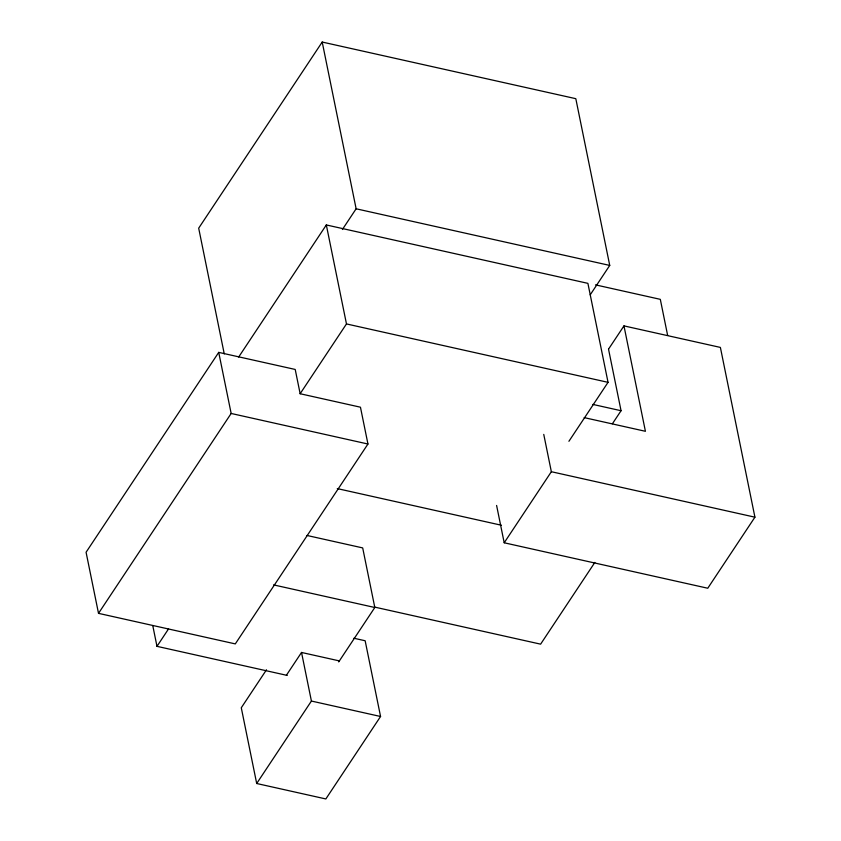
<?xml version="1.0" encoding="UTF-8"?>
<svg xmlns="http://www.w3.org/2000/svg" width="841" height="841" viewBox="0 0 841 841"><rect width="100%" height="100%" fill="white"/><g stroke="black" fill="none" stroke-linecap="round" stroke-linejoin="round"><path stroke-width="1.26" d="M590.224 294.813L609.736 265.42L575.812 98.681L322.208 42.05L198.686 228.184L224.253 353.882M218.723 352.379L86.076 552.253L98.513 613.352L235.301 643.901L367.948 444.016L360.453 407.202L300.153 393.735L295.212 369.451L218.723 352.379L231.159 413.467L98.513 613.352M238.665 357.047L326.329 224.946L587.901 283.354L608.043 382.34L568.915 441.294M342.403 229.477L356.132 208.789L322.208 42.05M300.1 393.798L346.471 323.932L326.329 224.946M287.223 675.418L156.983 646.34L168.547 628.9M266.481 669.793L241.283 707.765L256.694 783.507L325.845 798.95L380.563 716.49L365.152 640.747L353.882 638.235M286.403 675.239L301.53 652.458L339.375 660.91M256.694 783.507L311.412 701.047L301.53 652.458M338.702 661.92L374.813 607.496L362.692 547.912L307.007 535.475M608.726 348.847L623.969 325.887L720.38 347.417L754.924 517.183L707.765 588.237L504.201 542.781L496.6 505.452M504.201 542.781L551.349 471.717L543.759 434.398M612.406 423.759L621.057 410.723L608.527 349.141M594.871 562.398L540.616 644.153L374.697 607.107M356.132 208.789L609.736 265.42M595.502 284.868L660.311 299.343L667.628 335.338M346.471 323.932L608.043 382.34M592.842 404.416L621.057 410.723M584.18 417.62L645.415 431.296L623.969 325.887M551.349 471.717L754.924 517.183M231.159 413.467L367.948 444.016M337.304 488.6L501.425 525.247M273.546 584.884L374.813 607.496M311.412 701.047L380.563 716.49M152.81 625.82L156.983 646.34"/></g></svg>
